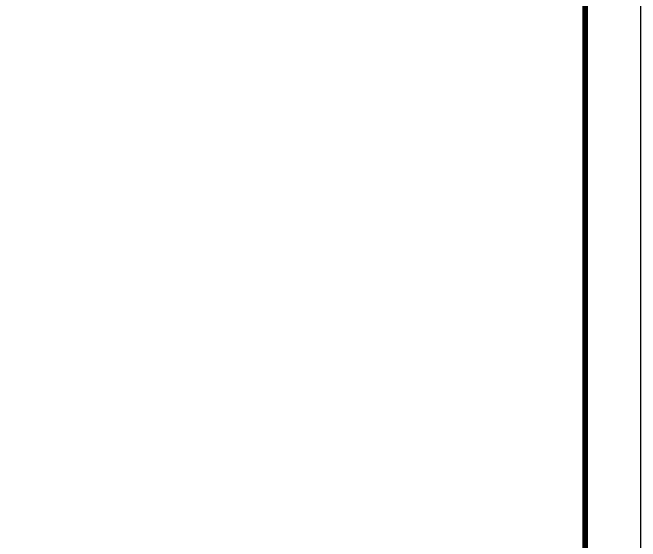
# Model space of a CAD drawing. Header units: metres. Extents: x 1981 to 7362, y 1229 to 3678.
# Drawn here: x 2591.3 to 2648.1, y 2041.6 to 2089.5 of the extents above; entities that cross this region are included whole.
import ezdxf
from ezdxf.enums import TextEntityAlignment as Align

# ---------------------------------------------------------------- set-up
doc = ezdxf.new("R2010")
doc.units = ezdxf.units.M
doc.layers.add('Форматы', color=7, linetype='Continuous')
doc.styles.add('GOST-2.304_Type-B', font='GOST Common.ttf')
doc.styles.get("Standard").update_dxf_attribs({"font": 'GOST Common.ttf'})

# ---------------------------------------------------------------- blocks, each defined once
blk = doc.blocks.new('*U143')
blk.add_lwpolyline([(0, 0), (420, 0), (420, -297), (0, -297)], close=True)
at = {"const_width": 0.5}
blk.add_lwpolyline([(20, -5), (415, -5), (415, -292), (20, -292)], close=True, dxfattribs=at)
at = {"style": 'GOST-2.304_Type-B'}
blk.add_attdef('РАЗРАБОТАЛ', text='', height=2.5, dxfattribs=at).set_placement((250.501, -264.224), align=Align.MIDDLE_LEFT)
at = {"style": 'GOST-2.304_Type-B', "flags": 8}
for tag, height, p in [('ДАТА', 2.5, (290.074, -264.402)), ('ЛИСТ', 3, (386.388, -271.915)), ('ЛИСТОВ', 3, (403.888, -271.915)), ('ФОРМАТ', 3, (380.972, -294.745))]:
    blk.add_attdef(tag, text='', height=height, dxfattribs=at).set_placement(p, align=Align.MIDDLE_CENTER)
at = {"style": 'GOST-2.304_Type-B'}
blk.add_attdef('ПРОВЕРИЛ', (250.749, -270.729), '', height=2.5, dxfattribs=at)
at = {"lineweight": 30, "flags": 104}
for tag, p in [('ТЕПЛОВЫЕ_СЕТИ', (330, -269.5)), ('ИМЯ_ЧЕРТЕЖА', (330, -284.5))]:
    blk.add_attdef(tag, text='', height=3, dxfattribs=at).set_placement(p, align=Align.MIDDLE_CENTER)

msp = doc.modelspace()

# ---------------------------------------------------------------- block references
at = {"layer": 'Форматы'}
msp.add_blockref('*U143', (2228.058, 2277.24), dxfattribs=at)

doc.saveas('drawing.dxf')
